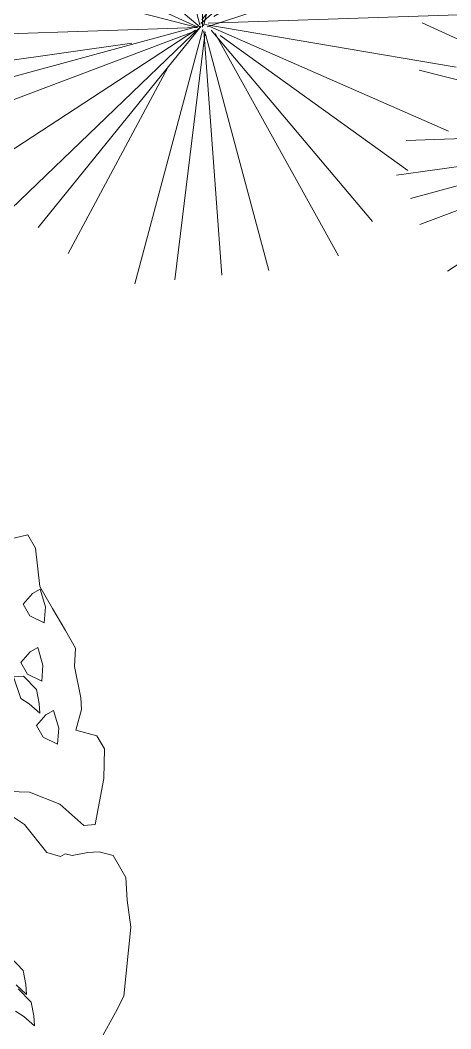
# Model space of a CAD drawing. Header units: metres. Extents: x 12093 to 20303, y 514 to 1412.
# Drawn here: x 19719.783 to 19720.957, y 697.053 to 699.802 of the extents above; entities that cross this region are included whole.
import ezdxf

# ---------------------------------------------------------------- set-up
doc = ezdxf.new("R2010")
doc.units = ezdxf.units.M
doc.layers.get('0').update_dxf_attribs({"lineweight": 13})
doc.layers.add('AMBI-GRASS', color=104, linetype='Continuous', lineweight=20)
doc.layers.add('grass', color=64, linetype='Continuous', lineweight=13)

# ---------------------------------------------------------------- blocks, each defined once
blk = doc.blocks.new('ghgfghgh')
at = {"layer": 'grass'}
for p, q in [((20002.7298, 664.4475), (20002.8186, 664.4684)), ((20002.8186, 664.4684), (20002.8317, 664.4457)), ((20002.8317, 664.4457), (20002.8396, 664.3797)), ((20002.8396, 664.3797), (20002.8614, 664.3419)), ((20002.8269, 664.3675), (20002.8108, 664.3494)), ((20002.8402, 664.3752), (20002.8269, 664.3675)), ((20002.8489, 664.3448), (20002.8402, 664.3752)), ((20002.8108, 664.3494), (20002.8223, 664.3294)), ((20002.8471, 664.3172), (20002.8489, 664.3448)), ((20002.8223, 664.3294), (20002.8471, 664.3172)), ((20002.8614, 664.3419), (20002.8833, 664.304)), ((20002.8833, 664.304), (20002.9007, 664.2738)), ((20002.8359, 664.2752), (20002.8226, 664.2675)), ((20002.8446, 664.2448), (20002.8359, 664.2752)), ((20002.9007, 664.2738), (20002.8987, 664.2424)), ((20002.8226, 664.2675), (20002.8065, 664.2494)), ((20002.8065, 664.2494), (20002.818, 664.2294)), ((20002.8428, 664.2172), (20002.8446, 664.2448)), ((20002.8987, 664.2424), (20002.9098, 664.1882)), ((20002.7942, 664.2246), (20002.8114, 664.2256)), ((20002.8068, 664.1875), (20002.7942, 664.2246)), ((20002.8114, 664.2256), (20002.8334, 664.2028)), ((20002.818, 664.2294), (20002.8428, 664.2172)), ((20002.8211, 664.178), (20002.8068, 664.1875)), ((20002.8334, 664.2028), (20002.8382, 664.179)), ((20002.9098, 664.1882), (20002.9109, 664.1687)), ((20002.8393, 664.1619), (20002.8211, 664.178)), ((20002.8382, 664.179), (20002.8393, 664.1619)), ((20002.8498, 664.1591), (20002.8336, 664.1409)), ((20002.8631, 664.1668), (20002.8498, 664.1591)), ((20002.8718, 664.1363), (20002.8631, 664.1668)), ((20002.9109, 664.1687), (20002.9014, 664.1329)), ((20002.8336, 664.1409), (20002.8452, 664.121)), ((20002.87, 664.1087), (20002.8718, 664.1363)), ((20002.8452, 664.121), (20002.87, 664.1087)), ((20002.9014, 664.1329), (20002.9372, 664.1233)), ((20002.9372, 664.1233), (20002.9503, 664.1006)), ((20002.9503, 664.1006), (20002.9494, 664.0497)), ((20002.9494, 664.0497), (20002.9346, 663.9706)), ((20002.8217, 664.0264), (20002.7393, 664.0293)), ((20002.8737, 664.006), (20002.8217, 664.0264)), ((20002.9151, 663.9694), (20002.8737, 664.006)), ((20002.7806, 663.9926), (20002.8132, 663.9711)), ((20002.8132, 663.9711), (20002.8514, 663.9225)), ((20002.9346, 663.9706), (20002.9151, 663.9694)), ((20002.8514, 663.9225), (20002.8752, 663.9161)), ((20002.8752, 663.9161), (20002.8828, 663.9205)), ((20002.8828, 663.9205), (20002.8947, 663.9173)), ((20002.8947, 663.9173), (20002.9218, 663.9228)), ((20002.9218, 663.9228), (20002.9413, 663.924)), ((20002.9413, 663.924), (20002.9652, 663.9176)), ((20002.9652, 663.9176), (20002.987, 663.8798)), ((20002.987, 663.8798), (20002.9893, 663.8408)), ((20002.9893, 663.8408), (20002.996, 663.7942)), ((20002.996, 663.7942), (20002.9836, 663.6761)), ((20002.7888, 663.7427), (20002.8108, 663.7199)), ((20002.8108, 663.7199), (20002.8156, 663.6961)), ((20002.8167, 663.679), (20002.7985, 663.6951)), ((20002.8023, 663.6884), (20002.8243, 663.6657)), ((20002.8156, 663.6961), (20002.8167, 663.679)), ((20002.9836, 663.6761), (20002.9696, 663.6478)), ((20002.8121, 663.6409), (20002.7977, 663.6503)), ((20002.8243, 663.6657), (20002.8292, 663.6419)), ((20002.8302, 663.6248), (20002.8121, 663.6409)), ((20002.8292, 663.6419), (20002.8302, 663.6248)), ((20002.9696, 663.6478), (20002.9449, 663.6033))]:
    blk.add_line(p, q, dxfattribs=at)
blk = doc.blocks.new('Arbust11')
for p, q in [((0.0378, 0.4871), (-0.0937, 0.9403)), ((0.0408, 0.4825), (0.0377, 0.9348)), ((0.0408, 0.5449), (0.1405, 0.941)), ((-0.1618, 0.888), (0.0377, 0.4856)), ((0.0439, 0.4856), (0.3088, 0.8724)), ((0.0595, 0.5199), (0.1997, 0.8474)), ((0.0377, 0.4856), (-0.274, 0.8225)), ((-0.0621, 0.5573), (-0.3332, 0.7944)), ((0.0439, 0.4794), (0.3805, 0.7788)), ((-0.3488, 0.7476), (0.0408, 0.4856)), ((0.0283, 0.4856), (-0.3738, 0.7039)), ((0.047, 0.4794), (0.4366, 0.6759)), ((0.0314, 0.4856), (-0.4049, 0.6104)), ((-0.433, 0.5262), (0.0439, 0.4825)), ((0.0533, 0.4887), (0.474, 0.5137)), ((0.0439, 0.4825), (-0.4267, 0.4669)), ((-0.0527, 0.4794), (-0.4267, 0.3952)), ((0.047, 0.4856), (0.499, 0.4263)), ((0.0501, 0.4794), (0.2901, 0.0832)), ((0.0408, 0.4762), (-0.3893, 0.2673)), ((0.0408, 0.47), (-0.3364, 0.2174)), ((0.0408, 0.4731), (-0.274, 0.1581)), ((0.0377, 0.4669), (-0.2117, 0.0988)), ((0.0501, 0.4638), (-0.0215, 0.0146)), ((0.0501, 0.4731), (0.4304, 0.2454)), ((0.0533, 0.47), (0.1935, 0.0177)), ((0.0564, 0.4762), (0.3649, 0.1425)), ((0.072, 0.4762), (0.4647, 0.3484)), ((0.0501, 0.4544), (-0.1088, 0.0209)), ((0.0533, 0.4451), (0.0907, 0.0271))]:
    blk.add_line(p, q)

msp = doc.modelspace()

# ---------------------------------------------------------------- block references
at = {"layer": 'AMBI-GRASS', "ltscale": 0.05, "xscale": 1.499999999998325, "yscale": 1.499999999998325, "zscale": 1.499999999998325, "rotation": 49.16166176348414}
for p in [(19719.5009, 699.5442), (19720.7808, 699.2627), (19722.0372, 698.9784)]:
    msp.add_blockref('Arbust11', p, dxfattribs=at)
at = {"layer": 'Defpoints', "lineweight": 20, "xscale": 1.586003757394792, "yscale": 1.586003757394792, "zscale": 1.586003757394792}
msp.add_blockref('ghgfghgh', (-12004.7418, -355.4505), dxfattribs=at)

doc.saveas('drawing.dxf')
